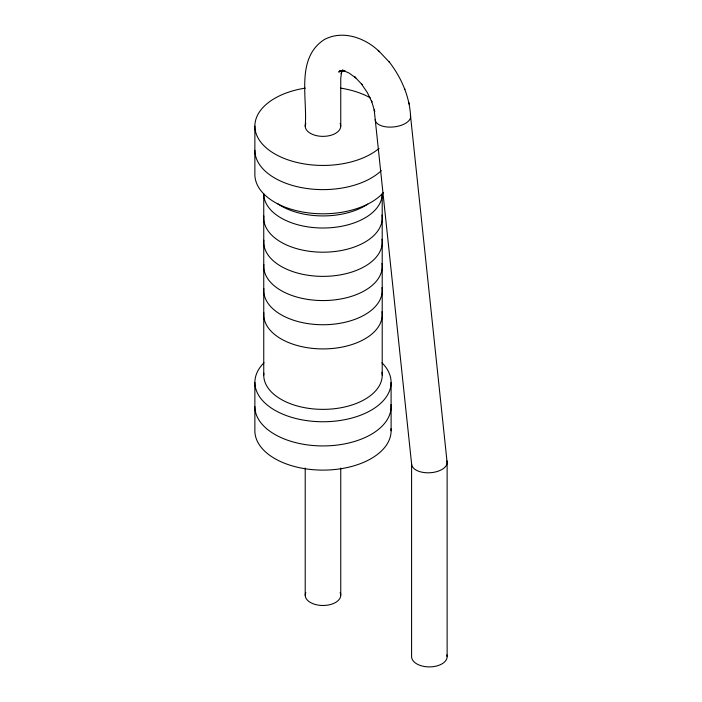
<?xml version="1.0" encoding="UTF-8"?>
<svg xmlns="http://www.w3.org/2000/svg" width="702" height="702" viewBox="0 0 702 702"><rect width="100%" height="100%" fill="white"/><g stroke="black" fill="none" stroke-linecap="round" stroke-linejoin="round"><path stroke-width="1.05" d="M341.716 70.525L340.751 78.422L340.751 126.106M341.058 73.754L342.655 70.226M341.523 71.569L342.962 70.235M342.19 70.63L338.627 71.973L343.339 70.525M342.418 70.551L339.671 70.639L345.463 71.218M344.682 70.955L342.339 70.174L349.07 73.034L355.8 77.94L354.484 76.562L362.074 84.565L361.39 83.854L367.313 92.524L371.867 102.001L371.586 101.053L374.728 111.627L374.192 109.793L411.591 463.855L411.591 656.642A17.769 10.258 0 0 0 430.914 666.865A17.769 10.258 0 0 0 446.867 654.861M379.528 51.755C365.409 37.926 342.866 29.633 324.263 39.584C295.516 58.257 307.687 98.254 305.212 126.106M388.803 61.557L389.487 62.267C401.518 77.931 409.714 96.876 410.617 116.751L447.13 462.53L447.13 656.642M378.202 50.368L389.487 62.267M408.731 102.343L409.266 104.177M404.606 88.461L404.878 89.408M391.102 382.432L391.102 430.791M382.213 375.175L382.213 193.813A59.231 34.196 0 0 1 322.981 228.01A59.231 34.196 0 0 1 263.75 193.813L263.75 375.175M340.751 468.058L340.751 595.226M305.212 468.058L305.212 595.226M254.87 126.106L254.87 174.473A68.112 39.33 0 0 0 306.914 212.688A68.112 39.33 0 0 0 383.52 192.497M254.87 382.432L254.87 430.791A68.112 39.33 0 0 0 324.754 470.103A68.112 39.33 0 0 0 391.005 428.746M381.976 362.767A68.112 39.33 0 0 1 322.981 421.753A68.112 39.33 0 0 1 263.996 362.767M391.005 404.563A68.112 39.33 0 0 1 324.754 445.919A68.112 39.33 0 0 1 254.87 406.607M381.993 372.2A59.231 34.196 0 0 1 323.841 409.363A59.231 34.196 0 0 1 263.847 373.192M381.993 311.749A59.231 34.196 0 0 1 323.841 348.912A59.231 34.196 0 0 1 263.847 312.741M381.283 170.63A68.112 39.33 0 0 1 304.694 188.171A68.112 39.33 0 0 1 254.87 150.289M379.054 148.438A68.112 39.33 0 0 1 267.322 148.78A68.112 39.33 0 0 1 305.352 88.119M340.61 88.119A68.112 39.33 0 0 1 370.305 97.824M367.734 204.124A59.231 34.196 0 0 1 277.316 203.501M381.993 215.023A59.231 34.196 0 0 1 323.841 252.193A59.231 34.196 0 0 1 263.847 216.014M381.993 239.207A59.231 34.196 0 0 1 323.841 276.369A59.231 34.196 0 0 1 263.847 240.198M381.993 287.566A59.231 34.196 0 0 1 323.841 324.736A59.231 34.196 0 0 1 263.847 288.557M381.993 263.382A59.231 34.196 0 0 1 323.841 300.553A59.231 34.196 0 0 1 263.847 264.382M340.145 123.455A17.769 10.258 0 0 1 322.981 136.363A17.769 10.258 0 0 1 305.818 123.455M340.145 592.567A17.769 10.258 0 0 1 322.981 605.484A17.769 10.258 0 0 1 305.818 592.567M446.867 460.872A17.787 9.582 -3.1 0 1 430.879 472.692A17.787 9.582 -3.1 0 1 411.591 463.855M410.363 115.225A17.769 8.845 -6.1 0 1 394.392 126.86A17.769 8.845 -6.1 0 1 375.228 119.498"/></g></svg>
